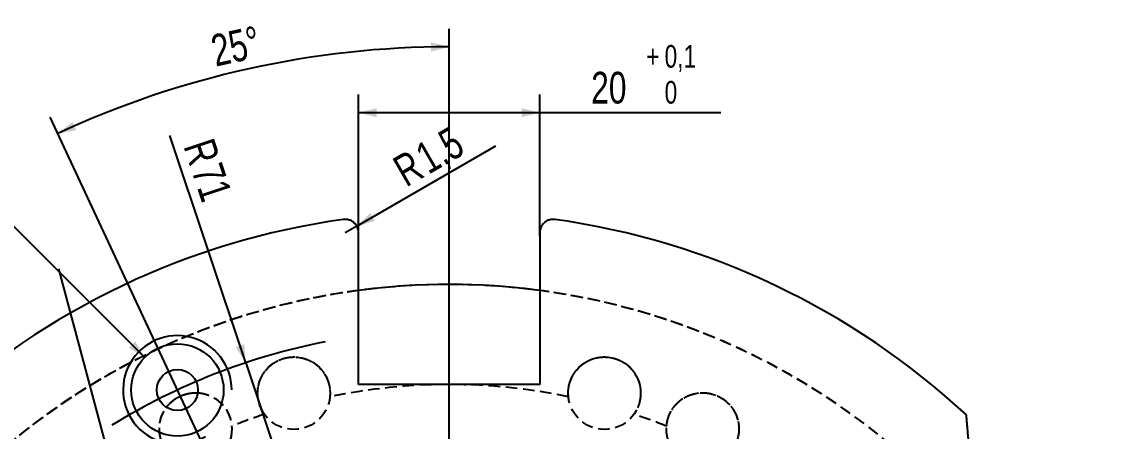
# Model space of a CAD drawing. Header units: millimetres. Extents: x 8 to 862, y 8 to 585.
# Drawn here: x 70.2 to 191.6, y 94.8 to 140 of the extents above; entities that cross this region are included whole.
import ezdxf

# ---------------------------------------------------------------- set-up
doc = ezdxf.new("R2010")
doc.units = ezdxf.units.MM
doc.header["$PDSIZE"] = -1
doc.linetypes.add('HIDDEN', pattern=[1.905, 1.27, -0.635])
for name, color, linetype in [('DIMENSIONS', 2, 'Continuous'), ('HIDDEN', 3, 'HIDDEN'), ('TEXT', 2, 'Continuous')]:
    doc.layers.add(name, color=color, linetype=linetype)
doc.layers.add('OUTLINE', color=7, linetype='Continuous', lineweight=25)
doc.styles.add('SLDTEXTSTYLE0', font='TXT', dxfattribs={"width": 0.75})
doc.styles.add('SLDTEXTSTYLE6', font='TXT', dxfattribs={"width": 0.6875})
doc.dimstyles.new('SLDDIMSTYLE19', dxfattribs={"dimtxt": 0.18, "dimasz": 2, "dimexe": 0, "dimexo": 0.0625, "dimgap": 0, "dimtad": 0, "dimtih": 1, "dimtoh": 1, "dimdec": 0, "dimrnd": 1e-09, "dimzin": 0, "dimdsep": 46, "dimtxsty": 'Standard', "dimsah": 1, "dimcen": 0.09, "dimadec": 0, "dimazin": 0, "dimtfac": 2, "dimtdec": 0, "dimtofl": 0, "dimtmove": 0, "dimatfit": 3, "dimfxl": 0, "dimfrac": 2, "dimtolj": 1, "dimtzin": 0, "dimarcsym": 0})
doc.dimstyles.new('SLDDIMSTYLE25', dxfattribs={"dimtxt": 3.5, "dimasz": 2, "dimexe": 0, "dimexo": 0.0625, "dimgap": 0.875, "dimtad": 1, "dimdec": 1, "dimrnd": 1e-09, "dimzin": 12, "dimdsep": 46, "dimtxsty": 'SLDTEXTSTYLE0', "dimsah": 1, "dimcen": 0, "dimadec": 0, "dimazin": 3, "dimtfac": 1, "dimtdec": 1, "dimtofl": 0, "dimtmove": 0, "dimatfit": 3, "dimfxl": 0, "dimfrac": 2, "dimtolj": 1, "dimtzin": 12, "dimarcsym": 0})
doc.dimstyles.new('SLDDIMSTYLE27', dxfattribs={"dimtxt": 3.5, "dimasz": 2, "dimexe": 0, "dimexo": 0.0625, "dimgap": 0.875, "dimtad": 1, "dimrnd": 1e-09, "dimzin": 12, "dimdsep": 46, "dimtxsty": 'SLDTEXTSTYLE0', "dimsah": 1, "dimcen": 0, "dimadec": 0, "dimazin": 3, "dimtfac": 1, "dimtofl": 0, "dimtmove": 0, "dimatfit": 3, "dimfxl": 0, "dimfrac": 2, "dimtolj": 1, "dimtzin": 12, "dimarcsym": 0})
doc.dimstyles.new('SLDDIMSTYLE28', dxfattribs={"dimtxt": 3.5, "dimasz": 2, "dimexe": 0, "dimexo": 0.0625, "dimgap": 0.875, "dimtad": 1, "dimrnd": 1e-09, "dimzin": 12, "dimdsep": 46, "dimtxsty": 'SLDTEXTSTYLE0', "dimsah": 1, "dimcen": 0.09, "dimadec": 0, "dimazin": 3, "dimtol": 1, "dimtp": 0.1, "dimtfac": 1, "dimtdec": 1, "dimtofl": 0, "dimtmove": 0, "dimatfit": 3, "dimfxl": 0, "dimfrac": 2, "dimtolj": 1, "dimarcsym": 0})
doc.dimstyles.new('SLDDIMSTYLE29', dxfattribs={"dimtxt": 3.5, "dimasz": 2, "dimexe": 0, "dimexo": 0.0625, "dimgap": 0.875, "dimtad": 0, "dimtih": 1, "dimtoh": 1, "dimdec": 1, "dimrnd": 1e-09, "dimzin": 12, "dimdsep": 46, "dimtxsty": 'SLDTEXTSTYLE0', "dimsah": 1, "dimcen": 0, "dimadec": 0, "dimazin": 3, "dimtfac": 1, "dimtofl": 0, "dimtmove": 0, "dimatfit": 3, "dimfxl": 0, "dimfrac": 2, "dimtolj": 1, "dimtzin": 12, "dimarcsym": 0})
doc.dimstyles.new('SLDDIMSTYLE8', dxfattribs={"dimtxt": 3.5, "dimasz": 2, "dimexe": 0, "dimexo": 0.0625, "dimgap": 0.875, "dimtad": 1, "dimdec": 4, "dimzin": 12, "dimdsep": 46, "dimtxsty": 'SLDTEXTSTYLE0', "dimsah": 1, "dimcen": 0.09, "dimazin": 3, "dimtfac": 1, "dimtofl": 0, "dimtmove": 0, "dimatfit": 3, "dimfxl": 0, "dimfrac": 2, "dimtolj": 1, "dimtzin": 12, "dimarcsym": 0})

# ---------------------------------------------------------------- blocks, each defined once
blk = doc.blocks.new('_D_68')
at = {"layer": 'DIMENSIONS'}
for q in [(86.53, 127.43), (117.36, 34.96)]:
    blk.add_line((94.9, 102.32), q, dxfattribs=at)
blk.add_solid([(94.9, 102.32), (94.74, 104.37), (93.79, 104.05)], dxfattribs=at)
at = {"layer": 'DIMENSIONS', "char_height": 3.5, "attachment_point": 1, "rotation": 288.4402, "style": 'SLDTEXTSTYLE0'}
for s, insert in [('R', (91.31, 127.35)), ('71', (92.2, 124.66))]:
    blk.add_mtext(s, dxfattribs=dict(at, insert=insert))
blk = doc.blocks.new('_D_69')
at = {"layer": 'DIMENSIONS'}
for p, q in [((117.36, 83.46), (117.36, 139.21)), ((91.19, 91.09), (73.3, 129.44))]:
    blk.add_line(p, q, dxfattribs=at)
blk.add_arc((117.36, 34.96), 102.25, 90, 115, dxfattribs=at)
for points in [[(117.36, 137.21), (115.35, 137.69), (115.36, 136.69)], [(74.15, 127.63), (76.18, 128), (75.76, 128.91)]]:
    blk.add_solid(points, dxfattribs=at)
at = {"layer": 'DIMENSIONS', "insert": (90.82, 138.43), "char_height": 3.5, "attachment_point": 1, "rotation": 12.5, "style": 'SLDTEXTSTYLE0'}
blk.add_mtext('25°', dxfattribs=at)
blk = doc.blocks.new('_D_73')
at = {"layer": 'DIMENSIONS'}
blk.add_line((179.86, 49.13), (179.86, 74.65), dxfattribs=at)
for start, end in [(95, 101.0735), (90, 95), (73.5276, 90)]:
    blk.add_arc((179.86, 34.96), 37.69, start, end, dxfattribs=at)
for points in [[(179.86, 72.65), (181.85, 72.09), (181.87, 73.09)], [(176.57, 72.5), (174.53, 72.77), (174.64, 71.78)]]:
    blk.add_solid(points, dxfattribs=at)
at = {"layer": 'DIMENSIONS', "insert": (187.25, 76.57), "char_height": 3.5, "attachment_point": 1, "rotation": 346.9086, "style": 'SLDTEXTSTYLE0'}
blk.add_mtext('5°', dxfattribs=at)
blk = doc.blocks.new('_D_74')
at = {"layer": 'DIMENSIONS'}
for p, q in [((107.36, 116.34), (107.36, 131.94)), ((127.36, 116.34), (127.36, 131.94)), ((107.36, 129.94), (127.36, 129.94)), ((127.36, 129.94), (147.35, 129.94))]:
    blk.add_line(p, q, dxfattribs=at)
for points in [[(107.36, 129.94), (109.36, 129.44), (109.36, 130.44)], [(127.36, 129.94), (125.36, 130.44), (125.36, 129.44)]]:
    blk.add_solid(points, dxfattribs=at)
at = {"layer": 'DIMENSIONS', "attachment_point": 1, "style": 'SLDTEXTSTYLE0'}
for s, insert, char_height in [('0,1', (141.15, 137.41), 2.5), ('+', (139.13, 137.41), 2.5), ('20', (133.04, 134.45), 3.5), ('0', (141.15, 133.44), 2.5)]:
    blk.add_mtext(s, dxfattribs=dict(at, insert=insert, char_height=char_height))
blk = doc.blocks.new('SW_SYMBOL_HOLE_DEPTH')
at = {"layer": 'DIMENSIONS', "color": 0}
for p, q in [((0, 875), (800, 875)), ((400, 875), (400, 75)), ((100, 555), (400, 75)), ((700, 555), (400, 75))]:
    blk.add_line(p, q, dxfattribs=at)
blk = doc.blocks.new('_D_75')
at = {"layer": 'DIMENSIONS'}
for p, q in [((59.09, 127.56), (18.32, 127.56)), ((83.75, 102.91), (59.09, 127.56))]:
    blk.add_line(p, q, dxfattribs=at)
blk.add_solid([(83.75, 102.91), (82.69, 104.68), (81.98, 103.97)], dxfattribs=at)
at = {"layer": 'DIMENSIONS', "xscale": 0.004470703125, "yscale": 0.004470703125, "zscale": 0.004470703125}
for p in [(39.55, 133.6), (41.44, 128.05)]:
    blk.add_blockref('SW_SYMBOL_HOLE_DEPTH', p, dxfattribs=at)
at = {"layer": 'DIMENSIONS', "char_height": 3.5, "attachment_point": 1}
for s, insert, style in [('%%c', (21.91, 137.63), 'SLDTEXTSTYLE0'), ('10,2', (28.49, 137.63), 'SLDTEXTSTYLE0'), ('17,3', (45.84, 137.63), 'SLDTEXTSTYLE0'), ('M12', (20.02, 132.07), 'SLDTEXTSTYLE0'), ('- 6H', (31.55, 132.13), 'SLDTEXTSTYLE6'), ('17,3', (47.73, 132.07), 'SLDTEXTSTYLE0')]:
    blk.add_mtext(s, dxfattribs=dict(at, insert=insert, style=style))
blk = doc.blocks.new('_D_76')
at = {"layer": 'DIMENSIONS'}
for q in [(122.52, 126.27), (105.86, 116.66)]:
    blk.add_line((107.16, 117.41), q, dxfattribs=at)
blk.add_solid([(107.16, 117.41), (109.14, 117.97), (108.64, 118.84)], dxfattribs=at)
at = {"layer": 'DIMENSIONS', "char_height": 3.5, "attachment_point": 1, "rotation": 30, "style": 'SLDTEXTSTYLE0'}
for s, insert in [('1,5', (113.32, 126.1)), ('R', (110.86, 124.69))]:
    blk.add_mtext(s, dxfattribs=dict(at, insert=insert))

msp = doc.modelspace()

# ---------------------------------------------------------------- linework, layer by layer
at = {"color": 7, "linetype": 'Continuous', "lineweight": 0}
msp.add_point((87.35329, 99.30894), dxfattribs=at)
at = {"layer": 'HIDDEN'}
for centre in [(100.21242, 98.95368), (134.50594, 98.95368), (89.36072, 95.00398), (145.35764, 95.00398)]:
    msp.add_circle(centre, 4, dxfattribs=at)
for radius, start, end in [(76, 39.9913068, 140.0086932), (76, 67.3725973, 112.6274027), (76, 67.3725973, 112.6274027), (76, 97.5608432, 140.0086932), (76, 39.9913068, 82.4391568), (64.95, 78.3046094, 101.6953906), (64.95, 108.3046094, 111.6953906), (64.95, 68.3046094, 71.6953906)]:
    msp.add_arc((117.35918, 34.96109), radius, start, end, dxfattribs=at)
for points, knots in [([(96.96041, 96.62464), (96.87262, 96.75663), (96.69672, 97.02111), (96.49771, 97.44743), (96.34656, 97.89087), (96.24872, 98.35108), (96.20495, 98.82534), (96.21843, 99.31095), (96.29273, 99.80247), (96.42239, 100.26086), (96.59659, 100.68143), (96.80355, 101.06157), (97.04205, 101.40434), (97.30308, 101.7069), (97.57572, 101.96946), (97.8642, 102.19882), (98.16208, 102.39339), (98.46137, 102.55513), (98.77789, 102.69316), (99.10866, 102.80324), (99.44841, 102.88479), (99.83961, 102.94386), (100.2769, 102.96228), (100.76187, 102.92584), (101.23582, 102.8305), (101.69536, 102.67894), (102.12181, 102.47872), (102.51186, 102.23682), (102.86179, 101.96123), (103.17113, 101.65693), (103.44059, 101.32801), (103.66936, 100.97999), (103.88068, 100.57269), (104.05722, 100.10236), (104.17673, 99.56795), (104.22472, 99.05269), (104.20305, 98.71511), (104.19326, 98.56267)], [0, 0, 0, 0, 0.034415797, 0.068955244, 0.103499676, 0.137922605, 0.17254151, 0.207312225, 0.242043425, 0.276607874, 0.304024548, 0.331497739, 0.358880252, 0.380537745, 0.402247141, 0.423878908, 0.441979651, 0.46013102, 0.478219729, 0.496371484, 0.514589012, 0.532742582, 0.55843155, 0.584135739, 0.612132151, 0.64014865, 0.669232785, 0.698425764, 0.727552293, 0.757075311, 0.786702978, 0.81635296, 0.845906667, 0.886183853, 0.926558449, 0.966837447, 1, 1, 1, 1]), ([(130.5251, 98.56267), (130.51507, 98.72088), (130.49497, 99.03787), (130.53578, 99.50658), (130.6266, 99.96619), (130.77198, 100.41366), (130.97121, 100.84627), (131.22569, 101.26008), (131.53579, 101.6486), (131.87727, 101.98075), (132.23842, 102.25787), (132.60772, 102.4836), (132.98566, 102.6612), (133.363, 102.7927), (133.73039, 102.88376), (134.0949, 102.93817), (134.45015, 102.95773), (134.79022, 102.94814), (135.13334, 102.90943), (135.47484, 102.83937), (135.80985, 102.74012), (136.17817, 102.59567), (136.56609, 102.39299), (136.96787, 102.11895), (137.33064, 101.7994), (137.65284, 101.43837), (137.92204, 101.05175), (138.13889, 100.64725), (138.30414, 100.23361), (138.41989, 99.81541), (138.48879, 99.39582), (138.5129, 98.98005), (138.49225, 98.52165), (138.40998, 98.02607), (138.24627, 97.5035), (138.03021, 97.03328), (137.84265, 96.75176), (137.75795, 96.62464)], [0, 0, 0, 0, 0.034415761, 0.068955026, 0.103499609, 0.137922404, 0.17254142, 0.20731221, 0.242043525, 0.276608017, 0.304024458, 0.331497684, 0.35888016, 0.380537608, 0.402246981, 0.42387896, 0.441979723, 0.46013098, 0.478219618, 0.496371491, 0.514589062, 0.532742601, 0.558431529, 0.584135647, 0.612132017, 0.640148734, 0.669232862, 0.698425703, 0.727552393, 0.757075212, 0.786702799, 0.816352879, 0.845906701, 0.886183689, 0.926558444, 0.966837339, 1, 1, 1, 1]), ([(89.59373, 98.99223), (89.62634, 98.99183), (89.82474, 98.98937), (90.17306, 98.92673), (90.62931, 98.80796), (91.05503, 98.6363), (91.4476, 98.42596), (91.80506, 98.17992), (92.12756, 97.90281), (92.41328, 97.5998), (92.69211, 97.23538), (92.94765, 96.80286), (93.15814, 96.29731), (93.29487, 95.79823), (93.33215, 95.462), (93.34899, 95.31018)], [0, 0, 0, 0, 0.014008684, 0.08522892, 0.159163229, 0.23337378, 0.307415987, 0.382465901, 0.457781425, 0.533153986, 0.608282229, 0.710669727, 0.813305623, 0.915697573, 1, 1, 1, 1]), ([(141.36938, 95.31018), (141.38697, 95.46773), (141.42223, 95.78339), (141.54381, 96.2379), (141.71306, 96.67475), (141.93393, 97.09019), (142.20525, 97.48162), (142.52772, 97.84496), (142.90058, 98.17372), (143.29455, 98.44153), (143.69833, 98.65172), (144.10123, 98.8099), (144.50425, 98.91917), (144.8987, 98.98315), (145.27632, 99.00904), (145.64474, 98.99931), (145.998, 98.95689), (146.33123, 98.88841), (146.66242, 98.79069), (146.98656, 98.6624), (147.29925, 98.50649), (147.63689, 98.30027), (147.98372, 98.03331), (148.3318, 97.69365), (148.63358, 97.31597), (148.88819, 96.90448), (149.08617, 96.47699), (149.22948, 96.04097), (149.32039, 95.60492), (149.36176, 95.17297), (149.35676, 94.7478), (149.3083, 94.33415), (149.20837, 93.88631), (149.0413, 93.41253), (148.78932, 92.92633), (148.49489, 92.50077), (148.26129, 92.2561), (148.15581, 92.14562)], [0, 0, 0, 0, 0.03441578, 0.068955247, 0.103499589, 0.137922678, 0.172541427, 0.207312429, 0.242043614, 0.276607934, 0.304024436, 0.331497579, 0.358880238, 0.380537642, 0.40224705, 0.423879074, 0.441979814, 0.460131002, 0.47821957, 0.496371538, 0.514588988, 0.532742609, 0.558431524, 0.584135866, 0.612132255, 0.640148589, 0.669232899, 0.698425653, 0.727552239, 0.757075237, 0.786702815, 0.816352827, 0.845906555, 0.886183714, 0.92655845, 0.966837367, 1, 1, 1, 1]), ([(86.56255, 92.14562), (86.45317, 92.26037), (86.23402, 92.49027), (85.964, 92.87556), (85.73815, 93.28602), (85.56187, 93.72225), (85.43642, 94.18171), (85.36537, 94.66228), (85.3532, 95.15923), (85.40124, 95.63319), (85.4999, 96.07757), (85.63724, 96.48803), (85.81422, 96.86646), (85.98926, 97.16882), (86.11108, 97.33053), (86.15673, 97.39112)], [0, 0, 0, 0, 0.087457455, 0.175228979, 0.263013377, 0.350489077, 0.438462735, 0.526822675, 0.615081557, 0.702916711, 0.772587863, 0.842402265, 0.911986828, 0.967022958, 1, 1, 1, 1])]:
    msp.add_open_spline(points, degree=3, knots=knots, dxfattribs=at)
at = {"layer": 'OUTLINE'}
for p, q in [((107.35918, 99.91109), (107.35918, 115.34143)), ((127.35918, 115.34143), (127.35918, 99.91109)), ((127.35918, 99.91109), (107.35918, 99.91109))]:
    msp.add_line(p, q, dxfattribs=at)
for radius in [5.1, 2.27072]:
    msp.add_circle((87.35329, 99.30894), radius, dxfattribs=at)
for centre, radius, start, end in [((117.35918, 34.96109), 84, 98.0127777, 132.8351284), ((117.35918, 34.96109), 84, 47.1648716, 81.9872223), ((117.35918, 34.96109), 76, 82.4391568, 97.5608432), ((117.35918, 34.96109), 71, 101.1232222, 121.6322754), ((87.35329, 99.30894), 6, 0.0315667, 301.2434112)]:
    msp.add_arc(centre, radius, start, end, dxfattribs=at)
for points, knots in [([(107.35918, 116.65564), (107.35454, 116.74362), (107.34511, 116.92246), (107.27142, 117.18338), (107.15277, 117.43303), (107.00557, 117.63183), (106.85803, 117.7794), (106.71977, 117.8883), (106.5734, 117.97838), (106.41064, 118.05461), (106.23369, 118.11247), (106.04242, 118.14862), (105.84919, 118.15974), (105.71808, 118.15053), (105.65219, 118.14129), (105.65009, 118.141)], [0, 0, 0, 0, 0.078891674, 0.160354767, 0.260033325, 0.362556147, 0.432782729, 0.503027315, 0.575208206, 0.647396966, 0.733745595, 0.820099945, 0.908591873, 0.997086087, 1, 1, 1, 1]), ([(129.06827, 118.141), (129.06617, 118.14129), (129.00179, 118.15032), (128.87378, 118.15952), (128.68212, 118.14935), (128.48924, 118.11385), (128.25986, 118.03925), (128.04932, 117.92743), (127.86379, 117.7827), (127.71543, 117.63481), (127.56697, 117.43522), (127.44874, 117.18822), (127.37379, 116.92512), (127.3641, 116.74634), (127.35918, 116.65564)], [0, 0, 0, 0, 0.0029143418, 0.0893170355, 0.1757163089, 0.2641803412, 0.3526376715, 0.4932037723, 0.5653168012, 0.6374119152, 0.7372589111, 0.8396309708, 0.9186364357, 1, 1, 1, 1]), ([(107.35918, 115.34143), (107.35918, 115.47798), (107.35918, 115.75363), (107.35918, 116.11083), (107.35918, 116.4125), (107.35918, 116.57439), (107.35918, 116.65564)], [0, 0, 0, 0, 0.301376152, 0.608376752, 0.803435237, 1, 1, 1, 1]), ([(127.35918, 116.65564), (127.35918, 116.52221), (127.35918, 116.2525), (127.35918, 115.80878), (127.35918, 115.50106), (127.35918, 115.34143)], [0, 0, 0, 0, 0.320290331, 0.647389755, 1, 1, 1, 1]), ([(86.15673, 97.39112), (86.18609, 97.43234), (86.28818, 97.57566), (86.48579, 97.79168), (86.74395, 98.03549), (87.01096, 98.24663), (87.29861, 98.43754), (87.60526, 98.60341), (87.92568, 98.74266), (88.30075, 98.86899), (88.72777, 98.9619), (89.17974, 99.0113), (89.46202, 98.9983), (89.59373, 98.99223)], [0, 0, 0, 0, 0.040976958, 0.142483921, 0.227421375, 0.312596382, 0.397476779, 0.482654697, 0.568139354, 0.653324832, 0.773869918, 0.894486102, 1, 1, 1, 1]), ([(174.86877, 92.00185), (174.85583, 92.14965), (174.82997, 92.44525), (174.79111, 92.8895), (174.75233, 93.33265), (174.71605, 93.74728), (174.68261, 94.12969), (174.65177, 94.48198), (174.62167, 94.82615), (174.58857, 95.20442), (174.56012, 95.52967), (174.53654, 95.79926), (174.51752, 96.01652), (174.49854, 96.23355), (174.4826, 96.4158), (174.47205, 96.53632), (174.47071, 96.55161), (174.47003, 96.5594)], [0, 0, 0, 0, 0.073924403, 0.147845621, 0.223031389, 0.298209836, 0.360509861, 0.422802143, 0.486405284, 0.549995753, 0.639900319, 0.685928045, 0.731944532, 0.799448743, 0.868664116, 0.93316695, 1, 1, 1, 1])]:
    msp.add_open_spline(points, degree=3, knots=knots, dxfattribs=at)

# ---------------------------------------------------------------- dimensions: what is measured, and where the dimension line sits
at = {"layer": 'DIMENSIONS'}
for base, line1, line2, picture, middle in [((95.22893, 134.78421), ((117.35918, 82.46109), (117.35918, 34.96109)), ((91.60973, 90.18098), (117.35918, 34.96109)), '_D_69', (95.22893, 134.78421)), ((178.21532, 72.6117), ((179.85918, 48.13291), (179.85918, 34.96109)), ((174.47003, 96.5594), (179.33425, 40.96109)), '_D_73', (188.39539, 71.66809))]:
    dim = msp.add_angular_dim_2l(base=base, line1=line1, line2=line2, dimstyle='SLDDIMSTYLE8', dxfattribs=at)
    dim.commit()
    dim.dimension.update_dxf_attribs({"geometry": picture, "text_midpoint": middle, "dimtype": 162})
dim = msp.add_diameter_dim_2p(p1=(90.96025, 95.70342), p2=(83.74632, 102.91447), text='<> {\\fGDT;x} 17.3\\PM12 - 6H {\\fGDT;x} 17.3\\P', dimstyle='SLDDIMSTYLE29', dxfattribs=at)
dim.commit()
dim.dimension.update_dxf_attribs({"geometry": '_D_75', "text_midpoint": (37.90947, 133.17182), "dimtype": 163})
dim = msp.add_linear_dim(base=(127.35918, 129.93895), p1=(107.35918, 115.34144), p2=(127.35918, 115.34144), dimstyle='SLDDIMSTYLE28', dxfattribs=at)
dim.commit()
dim.dimension.update_dxf_attribs({"geometry": '_D_74', "text_midpoint": (139.40394, 129.93895), "dimtype": 160})
for center, mpoint, dimstyle, picture, middle in [((105.85918, 116.65564), (107.15822, 117.40564), 'SLDDIMSTYLE25', '_D_76', (117.35919, 123.29518)), ((117.35918, 34.96109), (94.90079, 102.31553), 'SLDDIMSTYLE27', '_D_68', (88.28109, 122.16853))]:
    dim = msp.add_radius_dim(center=center, mpoint=mpoint, dimstyle=dimstyle, dxfattribs=at)
    dim.commit()
    dim.dimension.update_dxf_attribs({"geometry": picture, "text_midpoint": middle, "dimtype": 164})

# ---------------------------------------------------------------- leaders
at = {"layer": 'TEXT'}
msp.add_leader([(87.98076, 61.32178), (74.27049, 112.68335)], dimstyle='SLDDIMSTYLE19', dxfattribs=at)

doc.saveas('drawing.dxf')
